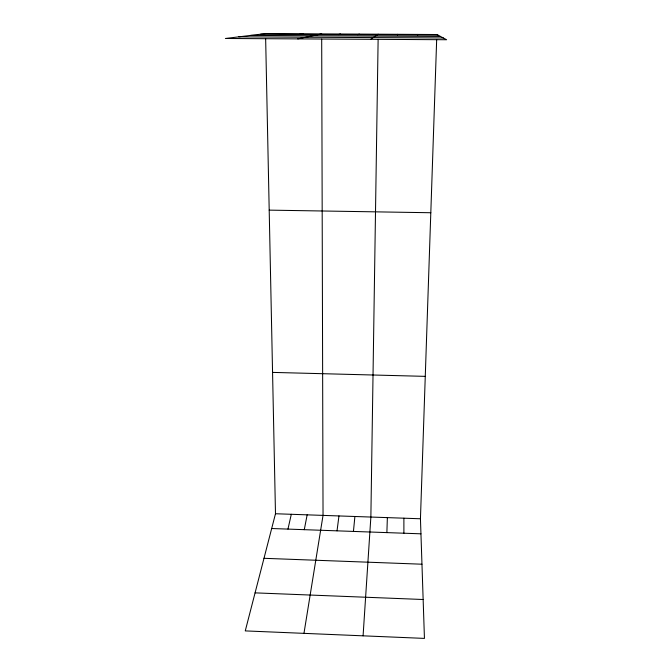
<?xml version="1.0" encoding="UTF-8"?>
<svg xmlns="http://www.w3.org/2000/svg" width="672" height="672" viewBox="0 0 672 672"><rect width="100%" height="100%" fill="white"/><g stroke="black" fill="none" stroke-linecap="round" stroke-linejoin="round"><path stroke-width="1.01" d="M378.126 39.396L370.868 517.045L363.082 635.83M386.879 532.61L387.366 517.616M265.65 38.758L275.486 513.744L245.263 630.899L424.444 638.4L420.445 518.767L436.666 39.732M353.438 531.426L354.9 516.491M337.025 530.838L338.957 515.945M303.962 633.36L323.039 515.39L321.695 39.077M304.282 529.679L307.154 514.844M287.96 529.099L291.304 514.29M397.488 34.927L397.706 34.306M370.726 39.304L378.202 34.205M357.739 34.717L359.318 34.104M338.234 34.608L340.477 34.003M297.738 38.892L321.678 33.902M299.359 34.398L302.929 33.802M279.989 34.297L284.214 33.701M260.669 34.196L438.026 35.146M250.681 35.406L440.454 36.448M238.812 36.851L443.344 37.985M269.203 210.134L430.811 212.738M272.555 372.397L425.267 376.362M275.486 513.744L420.445 518.767M271.673 528.52L420.949 533.82M263.987 558.306L421.966 564.211M255.074 592.864L423.142 599.508M417.253 34.415L417.732 35.036M403.889 518.188L403.897 533.215M265.541 33.6L225.389 38.48L446.611 39.732L436.842 34.516L265.541 33.6"/></g></svg>
